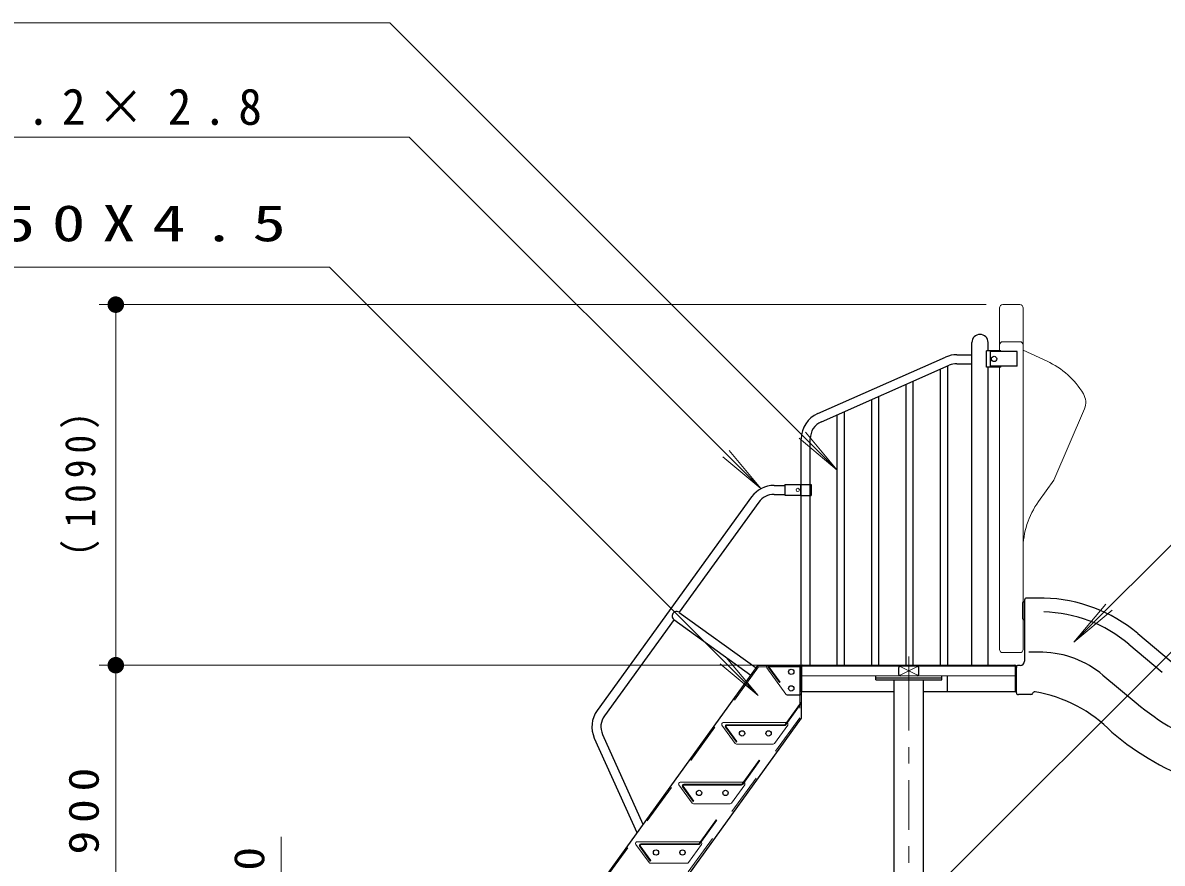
# Model space of a CAD drawing. Units: millimetres on the paper, scale 1:50. Extents: x -365 to 0, y 0 to 257.
# Drawn here: x -284.2 to -215.4, y 124.8 to 175.6 of the extents above; entities that cross this region are included whole.
import ezdxf

# ---------------------------------------------------------------- set-up
doc = ezdxf.new("R2010")
doc.units = ezdxf.units.MM
doc.linetypes.add('USER1', pattern=[4.5, 2.5, -2])
doc.linetypes.add('USER2', pattern=[6, 3, -1, 1, -1])
doc.layers.add('LY_1', color=7, linetype='Continuous', lineweight=13)
doc.styles.add('ＭＳ ゴシック', font='')
doc.styles.get('ＭＳ ゴシック').set_extended_font_data('MS Gothic')

# ---------------------------------------------------------------- blocks, each defined once
blk = doc.blocks.new('filled_dot')
at = {"color": 0, "linetype": 'Continuous', "lineweight": -2, "const_width": 1.25}
blk.add_lwpolyline([(-0.625, 0, 1), (0.625, 0, 1)], format="xyb", close=True, dxfattribs=at)

msp = doc.modelspace()

# ---------------------------------------------------------------- linework, layer by layer
at = {"layer": 'LY_1'}
for p, q in [((-298.896, 175.612), (-262.03, 175.612)), ((-262.03, 175.612), (-234.989, 148.571)), ((-304.29, 168.696), (-260.848, 168.696)), ((-260.848, 168.696), (-239.601, 147.449)), ((-312.613, 160.831), (-265.678, 160.831)), ((-265.678, 160.831), (-239.775, 134.929)), ((-198.894, 159.963), (-220.692, 138.165)), ((-225.99, 158.569), (-279.579, 158.569)), ((-278.579, 136.769), (-278.579, 158.569)), ((-225.19, 155.787), (-225.19, 158.369)), ((-224.99, 158.569), (-223.97, 158.569)), ((-223.77, 137.729), (-223.77, 158.369)), ((-224.99, 156.329), (-223.97, 156.329)), ((-223.77, 155.819), (-222.321, 155.151)), ((-225.19, 137.729), (-225.19, 154.787)), ((-220.062, 152.273), (-221.91, 147.961)), ((-234.989, 148.571), (-236.918, 150.869)), ((-201.532, 150.865), (-230.67, 121.727)), ((-234.989, 148.571), (-237.287, 150.499)), ((-239.601, 147.449), (-241.899, 149.377)), ((-239.601, 147.449), (-241.529, 149.747)), ((-221.91, 147.961), (-222.836, 146.668)), ((-220.692, 138.165), (-218.764, 140.463)), ((-220.692, 138.165), (-218.394, 140.093)), ((-239.775, 134.929), (-241.704, 137.227)), ((-224.99, 137.529), (-223.97, 137.529)), ((-238.17, 136.769), (-279.579, 136.769)), ((-278.579, 118.769), (-278.579, 136.769)), ((-239.775, 134.929), (-242.074, 136.857)), ((-238.1, 135.01), (-239.256, 136.61)), ((-238.489, 135.725), (-239.138, 136.623)), ((-238.452, 135.752), (-239.101, 136.65)), ((-239.064, 136.723), (-237.262, 136.723)), ((-230.107, 136.141), (-231.234, 136.704)), ((-231.234, 136.141), (-230.107, 136.704)), ((-238.489, 135.725), (-238.452, 135.752)), ((-237.124, 136.123), (-224.216, 136.123)), ((-237.17, 134.533), (-238.142, 133.188)), ((-237.17, 134.454), (-238.104, 133.161)), ((-241.162, 132.038), (-241.957, 133.138)), ((-241.876, 133.297), (-238.063, 133.297)), ((-241.089, 132.125), (-241.738, 133.023)), ((-241.052, 132.152), (-241.701, 133.05)), ((-241.664, 133.169), (-238.179, 133.169)), ((-241.664, 133.123), (-238.179, 133.123)), ((-237.986, 133.138), (-238.78, 132.038)), ((-241.089, 132.125), (-241.052, 132.152)), ((-241.081, 131.997), (-238.861, 131.997)), ((-239.702, 131.028), (-240.742, 129.588)), ((-239.664, 131.001), (-240.704, 129.561)), ((-239.702, 131.028), (-239.664, 131.001)), ((-243.762, 128.438), (-244.557, 129.538)), ((-244.476, 129.697), (-240.663, 129.697)), ((-243.689, 128.525), (-244.338, 129.423)), ((-243.652, 128.552), (-244.301, 129.45)), ((-244.264, 129.569), (-240.779, 129.569)), ((-244.264, 129.523), (-240.779, 129.523)), ((-240.586, 129.538), (-241.38, 128.438)), ((-243.689, 128.525), (-243.652, 128.552)), ((-243.681, 128.397), (-241.461, 128.397)), ((-242.302, 127.428), (-243.342, 125.988)), ((-242.264, 127.401), (-243.304, 125.961)), ((-242.302, 127.428), (-242.264, 127.401)), ((-268.579, 116.769), (-268.579, 126.395)), ((-247.076, 126.097), (-243.263, 126.097)), ((-246.864, 125.969), (-243.379, 125.969)), ((-246.362, 124.838), (-247.157, 125.938)), ((-246.289, 124.925), (-246.938, 125.823)), ((-246.252, 124.952), (-246.901, 125.85)), ((-246.864, 125.923), (-243.379, 125.923)), ((-243.186, 125.938), (-243.98, 124.838)), ((-246.289, 124.925), (-246.252, 124.952)), ((-246.281, 124.797), (-244.061, 124.797))]:
    msp.add_line(p, q, dxfattribs=at)
at = {"layer": 'LY_1', "lineweight": 25}
for p, q in [((-226.856, 136.769), (-226.856, 156.283)), ((-225.884, 155.787), (-225.884, 156.283)), ((-225.121, 155.787), (-225.97, 155.787)), ((-225.97, 154.787), (-225.97, 155.787)), ((-225.73, 154.847), (-225.73, 155.727)), ((-224.13, 155.727), (-225.73, 155.727)), ((-225.121, 155.727), (-225.121, 155.787)), ((-224.13, 154.847), (-224.13, 155.727)), ((-236.174, 151.986), (-228.445, 155.398)), ((-235.954, 151.488), (-228.225, 154.901)), ((-227.77, 155.541), (-226.856, 155.541)), ((-227.77, 154.997), (-226.856, 154.997)), ((-228.754, 136.769), (-228.754, 154.667)), ((-228.32, 136.769), (-228.32, 154.859)), ((-225.121, 154.787), (-225.97, 154.787)), ((-225.884, 136.769), (-225.884, 154.787)), ((-224.13, 154.847), (-225.73, 154.847)), ((-225.121, 154.787), (-225.121, 154.847)), ((-230.832, 136.769), (-230.832, 153.75)), ((-230.398, 136.769), (-230.398, 153.941)), ((-232.911, 136.769), (-232.911, 152.832)), ((-232.477, 136.769), (-232.477, 153.024)), ((-234.989, 136.769), (-234.989, 151.914)), ((-234.555, 136.769), (-234.555, 152.106)), ((-237.17, 136.769), (-237.17, 150.456)), ((-236.626, 136.769), (-236.626, 150.456)), ((-238.814, 147.641), (-238.17, 147.641)), ((-238.17, 147.689), (-238.17, 147.049)), ((-238.17, 147.689), (-237.218, 147.689)), ((-237.218, 147.699), (-237.218, 147.039)), ((-237.218, 147.699), (-236.578, 147.699)), ((-236.578, 147.699), (-236.578, 147.039)), ((-240.17, 146.948), (-249.499, 134.03)), ((-239.729, 146.629), (-244.535, 139.974)), ((-238.814, 147.097), (-238.17, 147.097)), ((-238.17, 147.049), (-237.218, 147.049)), ((-237.218, 147.039), (-236.578, 147.039)), ((-223.798, 140.531), (-223.798, 139.603)), ((-223.678, 140.709), (-223.678, 137.021)), ((-222.502, 140.829), (-223.558, 140.829)), ((-244.541, 139.966), (-239.901, 136.616)), ((-244.853, 139.533), (-249.058, 133.711)), ((-244.859, 139.525), (-240.22, 136.175)), ((-216.836, 138.689), (-214.822, 136.999)), ((-217.376, 138.046), (-215.362, 136.356)), ((-222.582, 137.55), (-223.421, 137.55)), ((-239.791, 136.769), (-250.17, 122.397)), ((-239.791, 136.769), (-237.262, 136.769)), ((-237.216, 136.677), (-237.216, 135.169)), ((-237.17, 136.683), (-237.17, 133.566)), ((-237.124, 135.169), (-237.124, 136.683)), ((-237.084, 136.769), (-224.256, 136.769)), ((-237.084, 136.723), (-224.256, 136.723)), ((-231.27, 136.215), (-231.27, 136.631)), ((-230.07, 136.215), (-230.07, 136.631)), ((-224.216, 135.169), (-224.216, 136.683)), ((-224.17, 135.109), (-224.17, 136.683)), ((-223.938, 136.761), (-224.05, 136.761)), ((-232.67, 136.003), (-232.67, 136.123)), ((-232.67, 136.003), (-228.67, 136.003)), ((-232.67, 135.883), (-232.67, 136.003)), ((-232.67, 135.883), (-228.67, 135.883)), ((-231.561, 106.769), (-231.561, 135.883)), ((-229.779, 106.769), (-229.779, 135.883)), ((-228.67, 136.003), (-228.67, 136.123)), ((-228.67, 135.883), (-228.67, 136.003)), ((-228.337, 135.169), (-228.337, 136.123)), ((-218.944, 136.177), (-216.93, 134.487)), ((-238.019, 134.969), (-237.27, 134.969)), ((-237.17, 135.169), (-237.216, 135.169)), ((-231.561, 135.169), (-237.124, 135.169)), ((-224.17, 135.169), (-229.779, 135.169)), ((-223.292, 134.989), (-224.05, 134.989)), ((-237.17, 133.566), (-247.135, 119.769)), ((-238.756, 133.123), (-240.756, 133.123)), ((-249.669, 132.367), (-247.103, 126.645)), ((-249.173, 132.589), (-246.735, 127.154)), ((-241.356, 129.523), (-243.356, 129.523)), ((-243.956, 125.923), (-245.956, 125.923))]:
    msp.add_line(p, q, dxfattribs=at)
at = {"layer": 'LY_1', "linetype": 'USER2'}
for p, q in [((-230.67, 134.295), (-230.67, 137.661)), ((-230.67, 102.82), (-230.67, 134.295))]:
    msp.add_line(p, q, dxfattribs=at)
at = {"layer": 'LY_1', "linetype": 'USER1'}
for p, q in [((-239.745, 136.679), (-250.08, 122.368)), ((-239.745, 136.679), (-237.26, 136.679)), ((-237.26, 136.679), (-237.26, 133.595)), ((-237.26, 133.595), (-247.181, 119.859))]:
    msp.add_line(p, q, dxfattribs=at)
at = {"layer": 'LY_1', "lineweight": 25}
for centre in [(-225.521, 155.287), (-237.77, 136.369), (-237.77, 135.369), (-240.743, 132.647), (-239.143, 132.647), (-243.343, 129.047), (-241.743, 129.047), (-245.943, 125.447), (-244.343, 125.447)]:
    msp.add_circle(centre, 0.16, dxfattribs=at)
at = {"layer": 'LY_1'}
msp.add_circle((-237.378, 147.369), 0.1, dxfattribs=at)
for centre, radius, start, end in [((-224.99, 158.369), 0.2, 90, 180), ((-223.97, 158.369), 0.2, 0, 90), ((-224.99, 156.129), 0.2, 90, 180), ((-223.97, 156.129), 0.2, 0, 90), ((-224.413, 150.61), 5, 30.92221, 65.26068), ((-220.982, 152.666), 1, 336.86307, 30.92221), ((-218.77, 143.757), 5, 144.39388, 180), ((-224.99, 137.729), 0.2, 180, 270), ((-223.97, 137.729), 0.2, 270, 0), ((-239.175, 136.669), 0.1, 90, 215.83765), ((-239.064, 136.677), 0.092, 90, 215.83765), ((-239.064, 136.677), 0.046, 90, 215.83765), ((-237.262, 136.677), 0.046, 0, 90), ((-238.019, 135.069), 0.1, 215.83765, 270), ((-241.876, 133.197), 0.1, 90, 215.83765), ((-241.664, 133.077), 0.092, 90, 215.83765), ((-241.664, 133.077), 0.046, 90, 215.83765), ((-238.179, 133.215), 0.046, 270, 324.16235), ((-238.179, 133.215), 0.092, 270, 324.16235), ((-238.067, 133.197), 0.1, 324.16235, 59.69902), ((-241.081, 132.097), 0.1, 215.83765, 270), ((-238.861, 132.097), 0.1, 270, 324.16235), ((-244.476, 129.597), 0.1, 90, 215.83765), ((-244.264, 129.477), 0.092, 90, 215.83765), ((-244.264, 129.477), 0.046, 90, 215.83765), ((-240.779, 129.615), 0.046, 270, 324.16235), ((-240.779, 129.615), 0.092, 270, 324.16235), ((-240.667, 129.597), 0.1, 324.16235, 59.69902), ((-243.681, 128.497), 0.1, 215.83765, 270), ((-241.461, 128.497), 0.1, 270, 324.16235), ((-247.076, 125.997), 0.1, 90, 215.83765), ((-246.864, 125.877), 0.092, 90, 215.83765), ((-243.379, 126.015), 0.046, 270, 324.16235), ((-243.267, 125.997), 0.1, 324.16235, 59.69902), ((-246.864, 125.877), 0.046, 90, 215.83765), ((-243.379, 126.015), 0.092, 270, 324.16235), ((-246.281, 124.897), 0.1, 215.83765, 270), ((-244.061, 124.897), 0.1, 270, 324.16235)]:
    msp.add_arc(centre, radius, start, end, dxfattribs=at)
at = {"layer": 'LY_1', "lineweight": 25}
for centre, radius, start, end in [((-226.37, 156.283), 0.486, 0, 180), ((-227.77, 153.869), 1.672, 90, 113.82161), ((-227.77, 153.869), 1.128, 90, 113.82161), ((-235.498, 150.456), 1.672, 113.82161, 180), ((-235.498, 150.456), 1.128, 113.82161, 180), ((-238.814, 145.969), 1.672, 90, 144.16235), ((-238.814, 145.969), 1.128, 90, 144.16235), ((-223.738, 140.531), 0.06, 90, 180), ((-223.738, 140.651), 0.06, 270, 0), ((-223.558, 140.709), 0.12, 90, 180), ((-222.725, 131.665), 9.166, 50.02468, 88.60872), ((-244.7, 139.746), 0.272, 54.16222, 234.16248), ((-222.725, 131.665), 8.326, 50.02468, 88.60872), ((-223.738, 139.603), 0.06, 180, 270), ((-223.738, 139.483), 0.06, 0, 90), ((-223.938, 137.021), 0.26, 270, 0), ((-222.725, 131.665), 5.886, 50.02468, 88.60872), ((-237.262, 136.677), 0.092, 0, 90), ((-237.084, 136.683), 0.086, 90, 180), ((-237.084, 136.683), 0.04, 90, 180), ((-231.178, 136.631), 0.092, 90, 180), ((-230.162, 136.631), 0.092, 0, 90), ((-224.256, 136.683), 0.086, 0, 90), ((-224.256, 136.683), 0.04, 0, 90), ((-224.05, 136.641), 0.12, 90, 180), ((-231.178, 136.215), 0.092, 180, 270), ((-230.162, 136.215), 0.092, 270, 0), ((-237.27, 135.069), 0.1, 270, 0), ((-224.05, 135.109), 0.12, 180, 270), ((-223.292, 135.109), 0.12, 270, 342.43905), ((-223.064, 135.036), 0.12, 81.2965, 162.43905), ((-224.415, 126.902), 8.366, 44.10704, 80.57599), ((-206.971, 146.356), 15.494, 230, 250), ((-248.144, 133.051), 1.672, 144.16234, 204.16235), ((-248.144, 133.051), 1.128, 144.16234, 204.16235), ((-206.971, 146.356), 17.794, 230, 250)]:
    msp.add_arc(centre, radius, start, end, dxfattribs=at)

# ---------------------------------------------------------------- block references
at = {"layer": 'LY_1', "xscale": 0.4, "yscale": 0.4}
for p, rotation in [((-278.579, 158.569), 270), ((-278.579, 136.769), 270), ((-278.579, 136.769), 90)]:
    msp.add_blockref('filled_dot', p, dxfattribs=dict(at, rotation=rotation))

# ---------------------------------------------------------------- texts
at = {"layer": 'LY_1', "char_height": 2.199, "style": 'ＭＳ ゴシック'}
for s, insert, attachment_point in [('\\T1.5;\\W0.95;手摺：φ27.2×2.8', (-304.29, 168.846), 7), ('\\T1.5;\\W1.35;-200X50X4.5', (-300.613, 163.481), 4)]:
    msp.add_mtext(s, dxfattribs=dict(at, insert=insert, attachment_point=attachment_point))
at = {"layer": 'LY_1', "char_height": 1.833, "attachment_point": 8, "rotation": 90, "style": 'ＭＳ ゴシック'}
for s, insert in [('\\T1.33;\\W0.9;（1090）', (-279.579, 148.079)), ('\\T1.33;\\W1.15;900', (-279.579, 128.185)), ('\\T1.33;\\W1.15;100', (-269.579, 123.395))]:
    msp.add_mtext(s, dxfattribs=dict(at, insert=insert))

doc.saveas('drawing.dxf')
